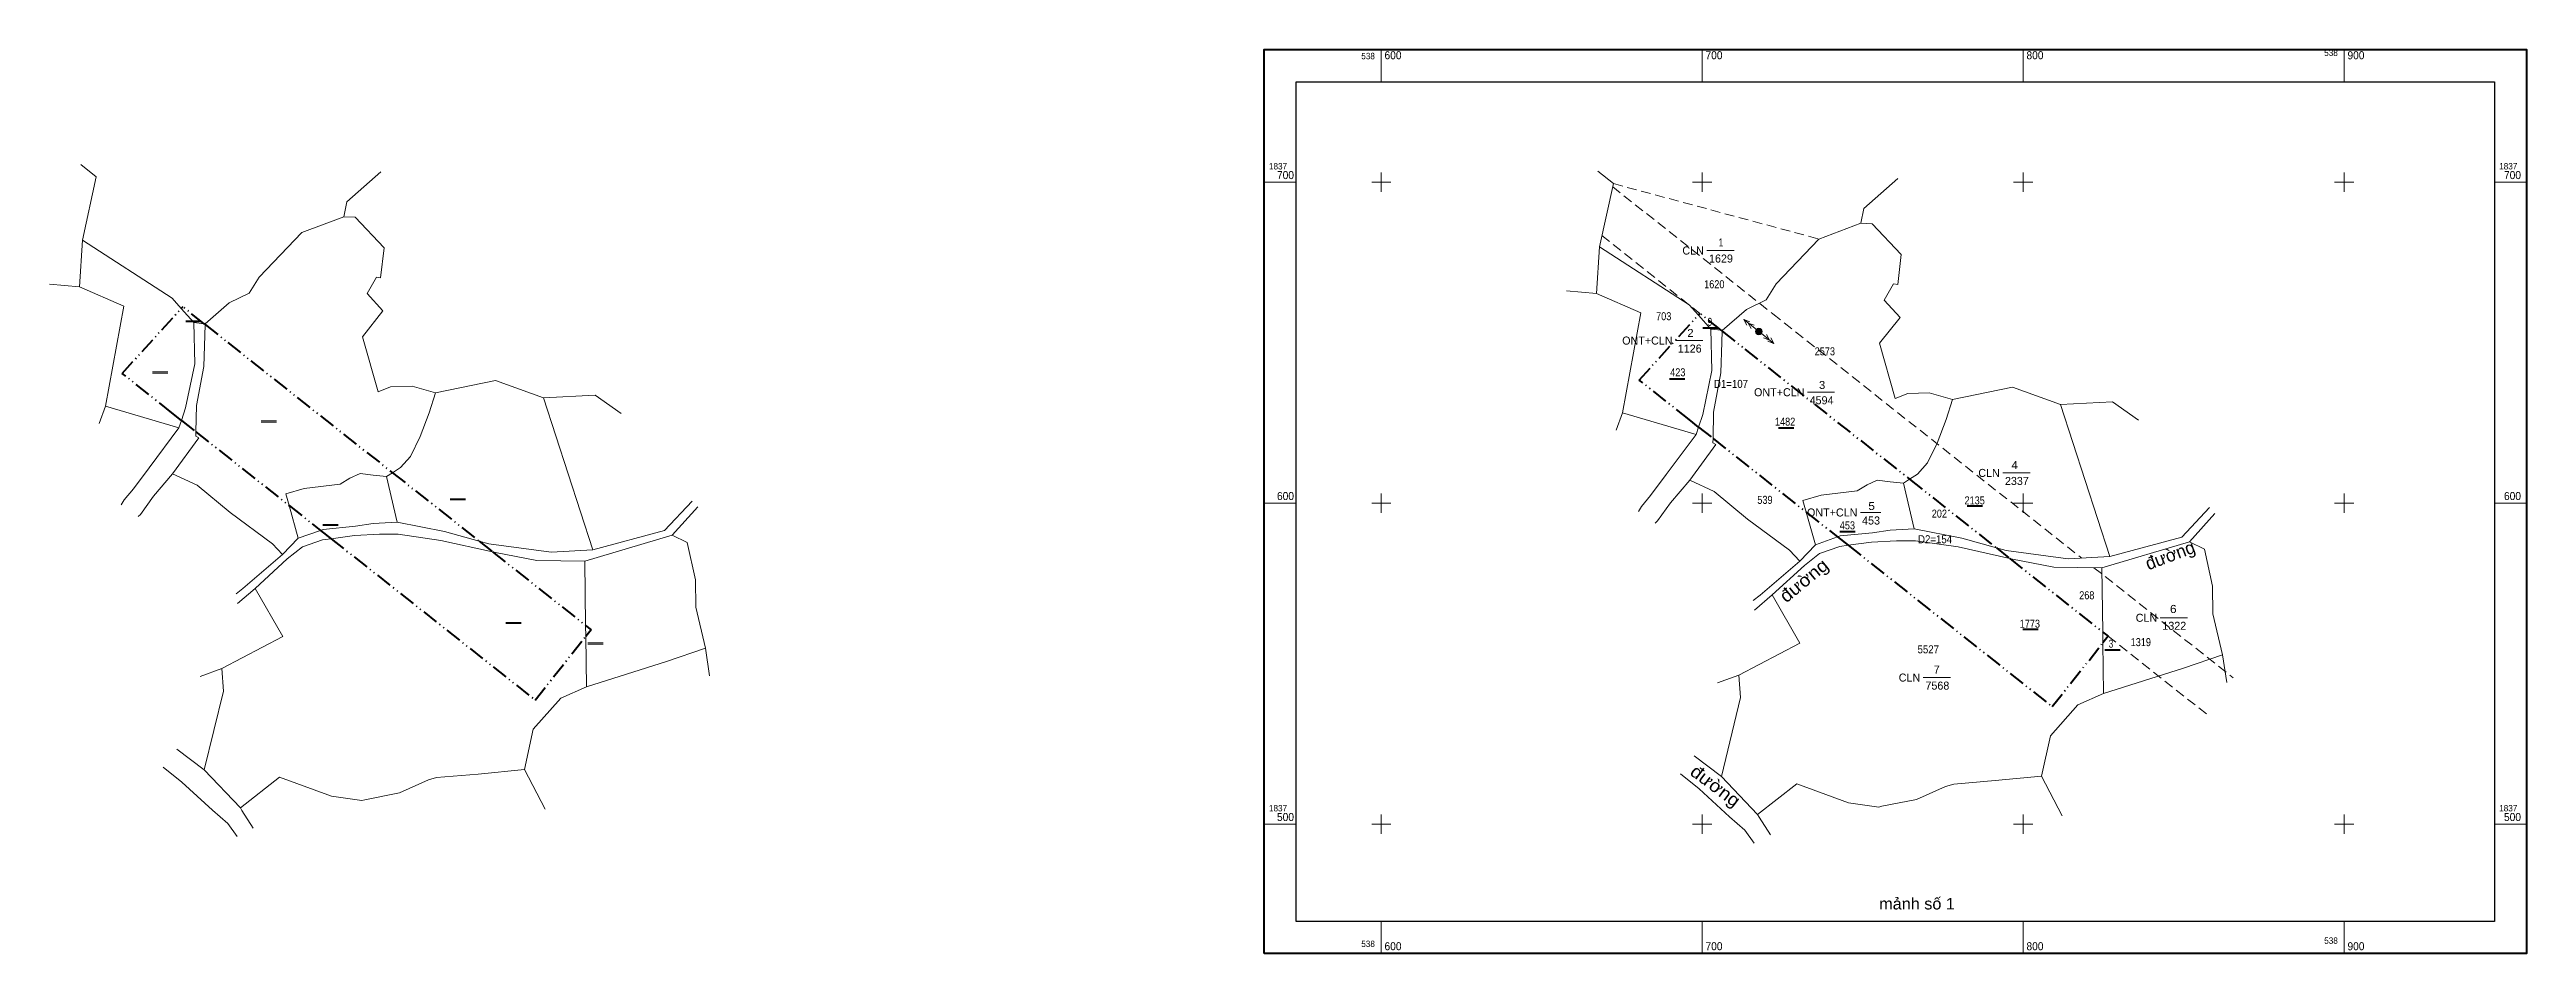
# Model space of a CAD drawing. Header units: metres. Extents: x 537154 to 539429, y 1837458 to 1837986.
# Drawn here: x 538658 to 539429, y 1837458 to 1837739 of the extents above; entities outside this region: 3.
import ezdxf
from ezdxf.enums import TextEntityAlignment as Align

# ---------------------------------------------------------------- set-up
doc = ezdxf.new("R2010")
doc.units = ezdxf.units.M
doc.linetypes.add('DASH_DOUBLE_DOT', pattern=[9.2, 5, -1.2, 0.3, -1.2, 0.3, -1.2])
doc.linetypes.add('MEDIUM_DASHED', pattern=[4.5, 3, -1.5])
doc.layers.add('10', color=7, linetype='Continuous', lineweight=13)

msp = doc.modelspace()

# ---------------------------------------------------------------- hatches: boundary and pattern name
at = {"layer": '10'}
msp.add_hatch(color=256, dxfattribs=at).paths.add_polyline_path([(539191.05, 1837650.83, 1), (539189.49, 1837652.08, 1)])

# ---------------------------------------------------------------- linework, layer by layer
for p, q in [((537153.74, 1837825.95), (537158.51, 1837825.95)), ((537153.74, 1837825.63), (537158.51, 1837825.63)), ((539072.65, 1837729.27), (539072.65, 1837739.27)), ((539172.65, 1837729.27), (539172.65, 1837739.27)), ((539272.65, 1837729.27), (539272.65, 1837739.27)), ((539372.65, 1837729.27), (539372.65, 1837739.27)), ((539036.15, 1837697.94), (539046.15, 1837697.94)), ((539069.65, 1837697.94), (539075.65, 1837697.94)), ((539072.65, 1837694.94), (539072.65, 1837700.94)), ((539169.65, 1837697.94), (539175.65, 1837697.94)), ((539172.65, 1837694.94), (539172.65, 1837700.94)), ((539269.65, 1837697.94), (539275.65, 1837697.94)), ((539272.65, 1837694.94), (539272.65, 1837700.94)), ((539369.65, 1837697.94), (539375.65, 1837697.94)), ((539372.65, 1837694.94), (539372.65, 1837700.94)), ((539419.42, 1837697.94), (539429.42, 1837697.94)), ((538667.03, 1837665.37), (538667.96, 1837679.94)), ((539139.68, 1837663.31), (539140.61, 1837677.88)), ((539174.05, 1837676.69), (539182.55, 1837676.69)), ((538657.74, 1837666.15), (538667.03, 1837665.37)), ((539130.39, 1837664.09), (539139.68, 1837663.31)), ((538700.19, 1837654.78), (538704.96, 1837654.78)), ((538700.19, 1837654.46), (538704.96, 1837654.46)), ((539164.31, 1837648.63), (539172.81, 1837648.63)), ((539172.84, 1837652.72), (539177.61, 1837652.72)), ((539172.84, 1837652.4), (539177.61, 1837652.4)), ((539185.58, 1837655.2), (539189.49, 1837652.07)), ((539185.58, 1837655.2), (539187.48, 1837654.49)), ((539185.58, 1837655.2), (539186.55, 1837653.45)), ((539186.94, 1837654.1), (539188.85, 1837653.39)), ((539186.94, 1837654.1), (539187.91, 1837652.36)), ((539194.94, 1837647.69), (539191.05, 1837650.82)), ((539193.58, 1837648.78), (539191.69, 1837649.48)), ((539193.58, 1837648.78), (539192.63, 1837650.53)), ((539194.94, 1837647.69), (539193.05, 1837648.4)), ((539194.94, 1837647.69), (539193.99, 1837649.44)), ((538689.79, 1837638.84), (538694.56, 1837638.84)), ((538689.79, 1837638.52), (538694.56, 1837638.52)), ((538777.99, 1837632.35), (538796.69, 1837636.22)), ((538796.69, 1837636.22), (538811.6, 1837630.81)), ((539162.44, 1837636.78), (539167.21, 1837636.78)), ((539162.44, 1837636.46), (539167.21, 1837636.46)), ((539205.39, 1837632.53), (539213.89, 1837632.53)), ((539250.64, 1837630.29), (539269.34, 1837634.16)), ((539269.34, 1837634.16), (539284.25, 1837628.75)), ((538673.15, 1837622.8), (538675.15, 1837628.18)), ((538675.15, 1837628.18), (538698.07, 1837621.44)), ((538827.02, 1837583.44), (538811.6, 1837630.81)), ((539145.8, 1837620.74), (539147.8, 1837626.12)), ((539147.8, 1837626.12), (539170.72, 1837619.38)), ((539299.67, 1837581.38), (539284.25, 1837628.75)), ((538698.07, 1837621.44), (538688.78, 1837609)), ((538723.7, 1837623.57), (538728.47, 1837623.57)), ((538723.7, 1837623.25), (538728.47, 1837623.25)), ((539170.72, 1837619.38), (539161.43, 1837606.94)), ((539196.35, 1837621.51), (539201.12, 1837621.51)), ((539196.35, 1837621.19), (539201.12, 1837621.19)), ((538762.69, 1837606.24), (538764.58, 1837607.47)), ((538766, 1837592.07), (538762.69, 1837606.24)), ((539235.34, 1837604.18), (539237.23, 1837605.41)), ((539238.65, 1837590.01), (539235.34, 1837604.18)), ((539266.25, 1837607.39), (539274.75, 1837607.39)), ((538681.04, 1837599.01), (538680.08, 1837597.41)), ((538686.05, 1837594.48), (538685.3, 1837593.85)), ((538782.53, 1837599.28), (538787.3, 1837599.28)), ((538782.53, 1837598.96), (538787.3, 1837598.96)), ((538851.76, 1837587.96), (538859.73, 1837596.81)), ((539036.15, 1837597.94), (539046.15, 1837597.94)), ((539069.65, 1837597.94), (539075.65, 1837597.94)), ((539072.65, 1837594.94), (539072.65, 1837600.94)), ((539153.69, 1837596.95), (539152.73, 1837595.35)), ((539169.65, 1837597.94), (539175.65, 1837597.94)), ((539172.65, 1837594.94), (539172.65, 1837600.94)), ((539221.89, 1837595.07), (539228.26, 1837595.07)), ((539255.18, 1837597.22), (539259.95, 1837597.22)), ((539255.18, 1837596.9), (539259.95, 1837596.9)), ((539269.65, 1837597.94), (539275.65, 1837597.94)), ((539272.65, 1837594.94), (539272.65, 1837600.94)), ((539324.41, 1837585.9), (539332.38, 1837594.75)), ((539369.65, 1837597.94), (539375.65, 1837597.94)), ((539372.65, 1837594.94), (539372.65, 1837600.94)), ((539419.42, 1837597.94), (539429.42, 1837597.94)), ((538730.37, 1837581.97), (538735.25, 1837587.03)), ((538742.84, 1837591.3), (538747.61, 1837591.3)), ((538742.84, 1837590.98), (538747.61, 1837590.98)), ((538824.49, 1837579.9), (538851.76, 1837587.96)), ((538856.43, 1837585.69), (538851.76, 1837587.96)), ((539158.7, 1837592.42), (539157.95, 1837591.79)), ((539215.49, 1837589.24), (539220.26, 1837589.24)), ((539215.49, 1837588.92), (539220.26, 1837588.92)), ((539203.02, 1837579.91), (539207.9, 1837584.97)), ((539297.14, 1837577.84), (539324.41, 1837585.9)), ((539329.08, 1837583.63), (539324.41, 1837585.9)), ((538721.78, 1837571.43), (538716.28, 1837566.73)), ((539194.43, 1837569.37), (539188.93, 1837564.67)), ((538799.87, 1837560.84), (538804.64, 1837560.84)), ((538799.87, 1837560.52), (538804.64, 1837560.52)), ((539272.52, 1837558.78), (539277.29, 1837558.78)), ((539272.52, 1837558.46), (539277.29, 1837558.46)), ((539315.29, 1837562.27), (539323.79, 1837562.27)), ((538825.43, 1837554.41), (538830.2, 1837554.41)), ((538825.43, 1837554.09), (538830.2, 1837554.09)), ((538862.06, 1837552.81), (538863.37, 1837544.21)), ((539298.08, 1837552.35), (539302.85, 1837552.35)), ((539298.08, 1837552.03), (539302.85, 1837552.03)), ((539334.71, 1837550.75), (539336.02, 1837542.15)), ((538704.69, 1837544.01), (538711.41, 1837546.47)), ((539177.34, 1837541.95), (539184.06, 1837544.41)), ((539241.47, 1837543.63), (539249.97, 1837543.63)), ((538697.42, 1837521.28), (538705.96, 1837514.84)), ((539170.07, 1837519.22), (539178.61, 1837512.78)), ((538699, 1837511.05), (538693.17, 1837515.72)), ((538705.96, 1837514.84), (538717.2, 1837503.04)), ((538805.68, 1837514.96), (538812.11, 1837502.61)), ((539171.65, 1837508.99), (539165.82, 1837513.66)), ((539178.61, 1837512.78), (539189.85, 1837500.98)), ((539278.33, 1837512.9), (539284.76, 1837500.55)), ((539036.15, 1837497.94), (539046.15, 1837497.94)), ((539069.65, 1837497.94), (539075.65, 1837497.94)), ((539072.65, 1837494.94), (539072.65, 1837500.94)), ((539169.65, 1837497.94), (539175.65, 1837497.94)), ((539172.65, 1837494.94), (539172.65, 1837500.94)), ((539269.65, 1837497.94), (539275.65, 1837497.94)), ((539272.65, 1837494.94), (539272.65, 1837500.94)), ((539369.65, 1837497.94), (539375.65, 1837497.94)), ((539372.65, 1837494.94), (539372.65, 1837500.94)), ((539419.42, 1837497.94), (539429.42, 1837497.94)), ((539072.65, 1837457.68), (539072.65, 1837467.68)), ((539172.65, 1837457.68), (539172.65, 1837467.68)), ((539272.65, 1837457.68), (539272.65, 1837467.68)), ((539372.65, 1837457.68), (539372.65, 1837467.68))]:
    msp.add_line(p, q, dxfattribs=at)
at = {"layer": '10', "linetype": 'MEDIUM_DASHED'}
for p, q in [((539144.95, 1837697.54), (539209, 1837680.26)), ((539141.37, 1837681.34), (539171.91, 1837657.1)), ((539294.64, 1837577.87), (539338.08, 1837543.53)), ((539299.1, 1837556.49), (539330.69, 1837531.52))]:
    msp.add_line(p, q, dxfattribs=at)
at = {"layer": '10', "linetype": 'DASH_DOUBLE_DOT', "lineweight": 40}
for p, q in [((538705.9, 1837653.89), (538706.22, 1837653.63)), ((539178.55, 1837651.83), (539178.87, 1837651.57))]:
    msp.add_line(p, q, dxfattribs=at)
at = {"layer": '10', "lineweight": 40}
msp.add_lwpolyline([(539036.15, 1837457.68), (539036.15, 1837739.27), (539429.42, 1837739.27), (539429.42, 1837457.68)], close=True, dxfattribs=at)
at = {"layer": '10', "linetype": 'MEDIUM_DASHED'}
msp.add_lwpolyline([(539046.15, 1837467.68), (539046.15, 1837729.27), (539419.42, 1837729.27), (539419.42, 1837467.68)], close=True, dxfattribs=at)
at = {"layer": '10', "lineweight": 25}
msp.add_lwpolyline([(539046.15, 1837467.68), (539046.15, 1837729.27), (539419.42, 1837729.27), (539419.42, 1837467.68)], close=True, dxfattribs=at)
at = {"layer": '10'}
for points in [[(538667.96, 1837679.94), (538672.3, 1837699.6), (538667.49, 1837703.48)], [(538760.92, 1837701.19), (538750.37, 1837691.82), (538749.44, 1837687.22)], [(539140.61, 1837677.88), (539144.95, 1837697.54), (539140.14, 1837701.42)], [(539233.57, 1837699.13), (539223.02, 1837689.76), (539222.09, 1837685.16)], [(538749.44, 1837687.22), (538736.35, 1837682.32), (538723.06, 1837668.35), (538719.95, 1837663.35), (538713.74, 1837660.37), (538706.23, 1837653.85)], [(538777.99, 1837632.35), (538770.67, 1837634.41), (538764.01, 1837634.19), (538760.13, 1837632.65), (538755.21, 1837649.83), (538761.6, 1837657.9), (538756.66, 1837663.3), (538759.57, 1837668.33), (538760.88, 1837668.14), (538761.95, 1837677.53), (538752.97, 1837687.08), (538749.44, 1837687.22)], [(538667.96, 1837679.94), (538695.94, 1837661.86), (538698.79, 1837658.65), (538702.71, 1837654.23)], [(539222.09, 1837685.16), (539209, 1837680.26), (539195.71, 1837666.29), (539192.6, 1837661.29), (539186.39, 1837658.31), (539178.88, 1837651.79)], [(539250.64, 1837630.29), (539243.32, 1837632.35), (539236.66, 1837632.13), (539232.78, 1837630.59), (539227.86, 1837647.77), (539234.25, 1837655.84), (539229.31, 1837661.24), (539232.22, 1837666.27), (539233.53, 1837666.08), (539234.6, 1837675.47), (539225.62, 1837685.02), (539222.09, 1837685.16)], [(539140.61, 1837677.88), (539168.59, 1837659.8), (539171.44, 1837656.59), (539175.36, 1837652.17)], [(538667.03, 1837665.37), (538680.9, 1837659.35), (538675.15, 1837628.18)], [(539139.68, 1837663.31), (539153.55, 1837657.29), (539147.8, 1837626.12)], [(538702.71, 1837654.23), (538702.97, 1837641.37), (538700.13, 1837627.68), (538698.83, 1837623.75), (538698.07, 1837621.44)], [(538702.71, 1837654.23), (538705.9, 1837653.89), (538706.23, 1837653.85)], [(538703.35, 1837620.17), (538703.48, 1837628.36), (538705.8, 1837640.59), (538706.13, 1837650.2), (538706.22, 1837653.63), (538706.23, 1837653.85)], [(539175.36, 1837652.17), (539175.62, 1837639.31), (539172.78, 1837625.62), (539171.48, 1837621.69), (539170.72, 1837619.38)], [(539175.36, 1837652.17), (539178.55, 1837651.83), (539178.88, 1837651.79)], [(539176, 1837618.11), (539176.13, 1837626.3), (539178.45, 1837638.53), (539178.78, 1837648.14), (539178.87, 1837651.57), (539178.88, 1837651.79)], [(538764.58, 1837607.47), (538767.1, 1837609.1), (538770.15, 1837612.56), (538773.18, 1837618.74), (538776.01, 1837626.14), (538777.99, 1837632.35)], [(538811.6, 1837630.81), (538827.78, 1837631.65), (538835.86, 1837625.87)], [(539237.23, 1837605.41), (539239.75, 1837607.04), (539242.8, 1837610.5), (539245.83, 1837616.68), (539248.66, 1837624.08), (539250.64, 1837630.29)], [(539284.25, 1837628.75), (539300.43, 1837629.59), (539308.51, 1837623.81)], [(538696.08, 1837607.15), (538704.27, 1837618.31), (538703.33, 1837618.84), (538703.35, 1837620.17)], [(539168.73, 1837605.09), (539176.92, 1837616.25), (539175.98, 1837616.78), (539176, 1837618.11)], [(538688.78, 1837609), (538683.91, 1837602.42), (538681.04, 1837599.01)], [(538696.08, 1837607.15), (538690.14, 1837600.17), (538686.05, 1837594.48)], [(538730.37, 1837581.97), (538727.21, 1837585.35), (538714.04, 1837595.04), (538703.71, 1837603.63), (538696.08, 1837607.15)], [(538762.69, 1837606.24), (538758.52, 1837606.67), (538754.5, 1837607.24), (538751.32, 1837605.74), (538748.29, 1837603.88), (538737.08, 1837602.56), (538731.35, 1837600.9), (538732.38, 1837597.23), (538735.25, 1837587.03)], [(539161.43, 1837606.94), (539156.56, 1837600.36), (539153.69, 1837596.95)], [(539168.73, 1837605.09), (539162.79, 1837598.11), (539158.7, 1837592.42)], [(539203.02, 1837579.91), (539199.86, 1837583.29), (539186.69, 1837592.98), (539176.36, 1837601.57), (539168.73, 1837605.09)], [(539235.34, 1837604.18), (539231.17, 1837604.61), (539227.15, 1837605.18), (539223.97, 1837603.68), (539220.94, 1837601.82), (539209.73, 1837600.5), (539204, 1837598.84), (539205.03, 1837595.17), (539207.9, 1837584.97)], [(538857.97, 1837598.63), (538849.38, 1837589.45), (538827.02, 1837583.44)], [(539330.62, 1837596.57), (539322.03, 1837587.39), (539299.67, 1837581.38)], [(538745.43, 1837586.91), (538742.82, 1837586.55), (538736.53, 1837584.33), (538731.8, 1837580.59), (538721.78, 1837571.43)], [(538766, 1837592.07), (538758.52, 1837591.61), (538753.02, 1837590.79), (538743, 1837589.81), (538742.15, 1837589.5), (538735.25, 1837587.03)], [(538795.78, 1837582.8), (538779.67, 1837586.38), (538766.4, 1837588.34), (538760.55, 1837588.29), (538752.77, 1837587.93), (538745.43, 1837586.91)], [(538791.61, 1837586.1), (538780.82, 1837589.1), (538766, 1837592.07)], [(539238.65, 1837590.01), (539231.17, 1837589.55), (539225.67, 1837588.73), (539215.65, 1837587.75), (539214.8, 1837587.44), (539207.9, 1837584.97)], [(539268.43, 1837580.74), (539252.32, 1837584.32), (539239.05, 1837586.28), (539233.2, 1837586.23), (539225.42, 1837585.87), (539218.08, 1837584.85)], [(539264.26, 1837584.04), (539253.47, 1837587.04), (539238.65, 1837590.01)], [(538730.37, 1837581.97), (538717.99, 1837571.38), (538715.85, 1837569.73)], [(538827.02, 1837583.44), (538814.03, 1837582.68), (538794.65, 1837585.25), (538791.61, 1837586.1)], [(538824.49, 1837579.9), (538809.56, 1837580.08), (538796.15, 1837582.72), (538795.78, 1837582.8)], [(538824.49, 1837579.9), (538824.76, 1837559.89), (538824.8, 1837556.47), (538825.01, 1837540.7)], [(538862.06, 1837552.81), (538859.07, 1837565.53), (538858.97, 1837574.12), (538856.43, 1837585.69)], [(539203.02, 1837579.91), (539190.64, 1837569.32), (539188.5, 1837567.67)], [(539218.08, 1837584.85), (539215.47, 1837584.49), (539209.18, 1837582.27), (539204.45, 1837578.53), (539194.43, 1837569.37)], [(539299.67, 1837581.38), (539286.68, 1837580.62), (539267.3, 1837583.19), (539264.26, 1837584.04)], [(539297.14, 1837577.84), (539282.21, 1837578.02), (539268.8, 1837580.66), (539268.43, 1837580.74)], [(539334.71, 1837550.75), (539331.72, 1837563.47), (539331.62, 1837572.06), (539329.08, 1837583.63)], [(538721.78, 1837571.43), (538730.42, 1837556.42), (538711.41, 1837546.47)], [(539297.14, 1837577.84), (539297.41, 1837557.83), (539297.45, 1837554.41), (539297.66, 1837538.64)], [(539194.43, 1837569.37), (539203.07, 1837554.36), (539184.06, 1837544.41)], [(538825.01, 1837540.7), (538849.96, 1837548.63), (538862.06, 1837552.81)], [(539297.66, 1837538.64), (539322.61, 1837546.57), (539334.71, 1837550.75)], [(538711.41, 1837546.47), (538711.94, 1837539.44), (538705.96, 1837514.84)], [(538825.01, 1837540.7), (538817.01, 1837537.25), (538808.45, 1837527.55), (538805.68, 1837514.96)], [(539184.06, 1837544.41), (539184.59, 1837537.38), (539178.61, 1837512.78)], [(539297.66, 1837538.64), (539289.66, 1837535.19), (539281.1, 1837525.49), (539278.33, 1837512.9)], [(538716.15, 1837494.12), (538713.28, 1837498.12), (538708.47, 1837502.34), (538699, 1837511.05)], [(538745.57, 1837506.66), (538729.42, 1837512.6), (538717.2, 1837503.04)], [(538805.68, 1837514.96), (538791.28, 1837513.59), (538778.32, 1837512.5), (538775.78, 1837511.76), (538766.75, 1837507.71), (538755.96, 1837505.59), (538754.99, 1837505.35), (538745.57, 1837506.66)], [(539188.8, 1837492.06), (539185.93, 1837496.06), (539181.12, 1837500.28), (539171.65, 1837508.99)], [(539218.22, 1837504.6), (539202.07, 1837510.54), (539189.85, 1837500.98)], [(539278.33, 1837512.9), (539263.93, 1837511.53), (539250.97, 1837510.44), (539248.43, 1837509.7), (539239.4, 1837505.65), (539228.61, 1837503.53), (539227.64, 1837503.29), (539218.22, 1837504.6)], [(538721.23, 1837496.71), (538717.69, 1837502.24), (538717.2, 1837503.04)], [(539193.88, 1837494.65), (539190.34, 1837500.18), (539189.85, 1837500.98)]]:
    msp.add_lwpolyline(points, dxfattribs=at)
at = {"layer": '10', "linetype": 'MEDIUM_DASHED'}
msp.add_lwpolyline([(539144.73, 1837696.56), (539194.62, 1837656.95), (539290.86, 1837580.86)], dxfattribs=at)
at = {"layer": '10', "linetype": 'DASH_DOUBLE_DOT', "lineweight": 40}
for points in [[(538698.83, 1837623.75), (538695.88, 1837626.08), (538680.36, 1837638.4), (538698.79, 1837658.65)], [(538705.9, 1837653.89), (538699.26, 1837659.16), (538698.79, 1837658.65)], [(539171.48, 1837621.69), (539168.53, 1837624.02), (539153.01, 1837636.34), (539171.44, 1837656.59)], [(539178.55, 1837651.83), (539171.91, 1837657.1), (539171.44, 1837656.59)], [(538706.22, 1837653.63), (538713.27, 1837648.03), (538764.58, 1837607.47), (538791.61, 1837586.1)], [(539178.87, 1837651.57), (539185.92, 1837645.97), (539237.23, 1837605.41), (539264.26, 1837584.04)], [(538698.83, 1837623.75), (538703.35, 1837620.17), (538732.38, 1837597.23), (538742.15, 1837589.5), (538745.43, 1837586.91)], [(539171.48, 1837621.69), (539176, 1837618.11), (539205.03, 1837595.17), (539214.8, 1837587.44), (539218.08, 1837584.85)], [(538745.43, 1837586.91), (538809.04, 1837536.63), (538824.8, 1837556.47)], [(538791.61, 1837586.1), (538795.78, 1837582.8), (538824.76, 1837559.89)], [(539218.08, 1837584.85), (539281.69, 1837534.57), (539297.45, 1837554.41)], [(539264.26, 1837584.04), (539268.43, 1837580.74), (539297.41, 1837557.83)], [(538824.76, 1837559.89), (538826.45, 1837558.55), (538824.8, 1837556.47)], [(539297.41, 1837557.83), (539299.1, 1837556.49), (539297.45, 1837554.41)]]:
    msp.add_lwpolyline(points, dxfattribs=at)
at = {"layer": '10'}
msp.add_circle((539190.27, 1837651.46), 1, dxfattribs=at)

# ---------------------------------------------------------------- texts
for s, height, width, p in [('Đo đạc chỉnh lý từ tờ bản đồ địa chính số 05, tỷ l;ệ 1/2000 của xã Tân Thành', 3, 0.9, (537238.31, 1837982.42)), ('1', 2.5, 0.8, (539178.47, 1837677.94)), ('2', 2.5, 1.05, (539168.96, 1837649.74)), ('3', 2.5, 1.05, (539209.98, 1837633.55)), ('4', 2.5, 1.1, (539269.96, 1837608.58)), ('5', 2.5, 1.1, (539225.4, 1837595.83)), ('6', 2.5, 1.1, (539319.39, 1837563.76)), ('mảnh số 1', 3.6, 1.05, (539239.56, 1837471.39))]:
    msp.add_text(s, height=height, dxfattribs=dict(at, width=width)).set_placement(p, align=Align.CENTER)
at = {"layer": '10', "width": 0.95}
for p in [(539070.65, 1837736.27), (539370.65, 1837737.27), (539370.65, 1837460.68), (539070.65, 1837459.68)]:
    msp.add_text('538', height=2, dxfattribs=at).set_placement(p, align=Align.RIGHT)
at = {"layer": '10'}
for s, height, width, p in [('600', 2.5, 0.95, (539073.65, 1837736.27)), ('700', 2.5, 0.95, (539173.65, 1837736.27)), ('800', 2.5, 0.95, (539273.65, 1837736.27)), ('900', 2.5, 0.95, (539373.65, 1837736.27)), ('1837', 2, 0.95, (539037.65, 1837701.94)), ('1837', 2, 0.95, (539420.92, 1837701.94)), ('700', 2.5, 0.95, (539040.15, 1837698.94)), ('700', 2.5, 0.95, (539422.42, 1837698.94)), ('1620', 2.5, 0.85, (539173.23, 1837664.93)), ('703', 2.5, 0.85, (539158.26, 1837654.97)), ('9', 2.5, 0.8, (539174.27, 1837653.21)), ('2573', 2.5, 0.85, (539207.67, 1837644.03)), ('423', 2.5, 0.85, (539162.65, 1837637.5)), ('D1=107', 2.5, 0.9, (539176.28, 1837633.89)), ('1482', 2.5, 0.85, (539195.29, 1837622.12)), ('600', 2.5, 0.95, (539040.15, 1837598.94)), ('539', 2.5, 0.85, (539189.8, 1837597.75)), ('202', 2.5, 0.85, (539244.14, 1837593.47)), ('2135', 2.5, 0.85, (539254.35, 1837597.58)), ('600', 2.5, 0.95, (539422.42, 1837598.94)), ('453', 2.5, 0.85, (539215.49, 1837589.81)), ('D2=154', 2.5, 0.9, (539239.86, 1837585.48)), ('268', 2.5, 0.85, (539290.08, 1837568.03)), ('1773', 2.5, 0.85, (539271.55, 1837559.17)), ('3', 2.5, 0.75, (539299.28, 1837552.93)), ('1319', 2.5, 0.85, (539306.11, 1837553.43)), ('5527', 2.5, 0.9, (539239.71, 1837551.19)), ('1837', 2, 0.95, (539037.65, 1837501.94)), ('500', 2.5, 0.95, (539040.15, 1837498.94)), ('1837', 2, 0.95, (539420.92, 1837501.94)), ('500', 2.5, 0.95, (539422.42, 1837498.94)), ('600', 2.5, 0.95, (539073.65, 1837458.68)), ('700', 2.5, 0.95, (539173.65, 1837458.68)), ('800', 2.5, 0.95, (539273.65, 1837458.68)), ('900', 2.5, 0.95, (539373.65, 1837458.68))]:
    msp.add_text(s, height=height, dxfattribs=dict(at, width=width)).set_placement(p)
for s, p in [('CLN', (539173.13, 1837675.44)), ('ONT+CLN', (539163.39, 1837647.38)), ('ONT+CLN', (539204.47, 1837631.28)), ('CLN', (539265.33, 1837606.14)), ('ONT+CLN', (539220.97, 1837593.82)), ('CLN', (539314.37, 1837561.02)), ('CLN', (539240.55, 1837542.38))]:
    msp.add_text(s, height=2.5, dxfattribs=at).set_placement(p, align=Align.RIGHT)
for s, p in [('1629', (539178.47, 1837672.94)), ('1126', (539168.73, 1837644.88)), ('4594', (539209.81, 1837628.78)), ('2337', (539270.66, 1837603.64)), ('453', (539225.23, 1837591.32)), ('1322', (539319.7, 1837558.52)), ('7568', (539245.89, 1837539.88)), ('7', (539245.69, 1837544.88))]:
    msp.add_text(s, height=2.5, dxfattribs=at).set_placement(p, align=Align.CENTER)
at = {"layer": '10', "width": 1.1}
for rotation, p in [(39.583, (539205.58, 1837572.33)), (323.215, (539175.56, 1837508.31))]:
    msp.add_text('đường', height=4, rotation=rotation, dxfattribs=at).set_placement(p, align=Align.CENTER)
at = {"layer": '10'}
msp.add_text('đường', height=4, rotation=20.774, dxfattribs=at).set_placement((539319.12, 1837579.87), align=Align.CENTER)

doc.saveas('drawing.dxf')
